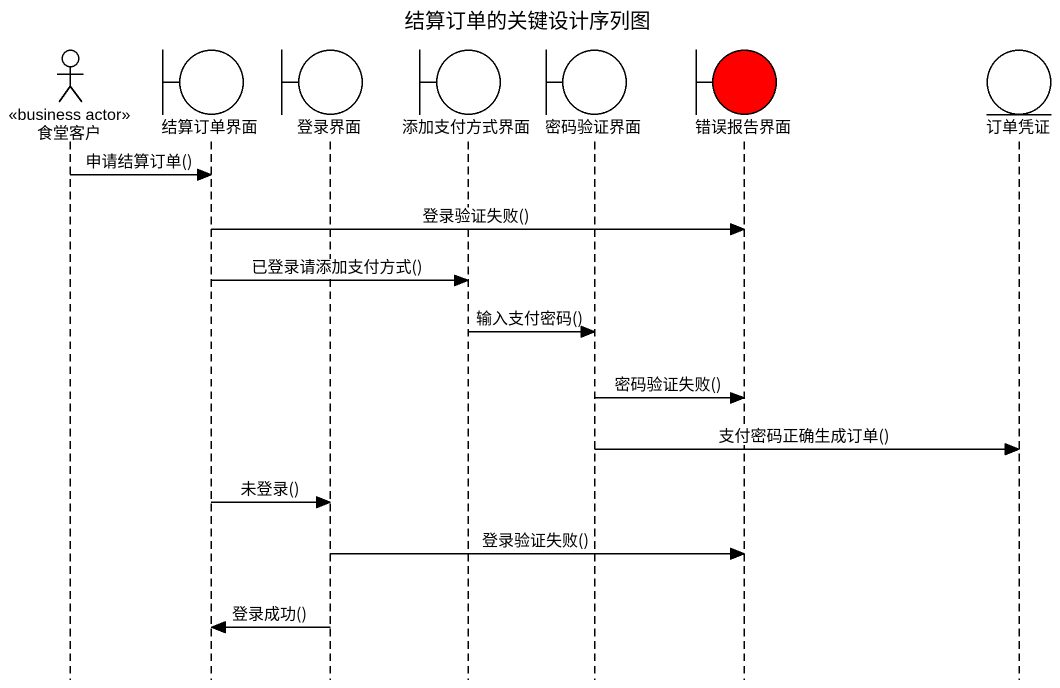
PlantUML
@startuml
title 结算订单的关键设计序列图
hide footbox
actor 食堂客户 <<business actor>>
boundary 结算订单界面
boundary 登录界面
boundary 添加支付方式界面
boundary 密码验证界面
boundary 错误报告界面 #FF0000
entity 订单凭证

食堂客户 -> 结算订单界面 : 申请结算订单()
结算订单界面 -> 错误报告界面 : 登录验证失败()
结算订单界面 -> 添加支付方式界面 : 已登录请添加支付方式()
添加支付方式界面 -> 密码验证界面 : 输入支付密码()
密码验证界面 -> 错误报告界面 : 密码验证失败()
密码验证界面 -> 订单凭证 : 支付密码正确生成订单()
结算订单界面 -> 登录界面 : 未登录()
登录界面 -> 错误报告界面 : 登录验证失败()
登录界面 -> 结算订单界面 : 登录成功()
@enduml
